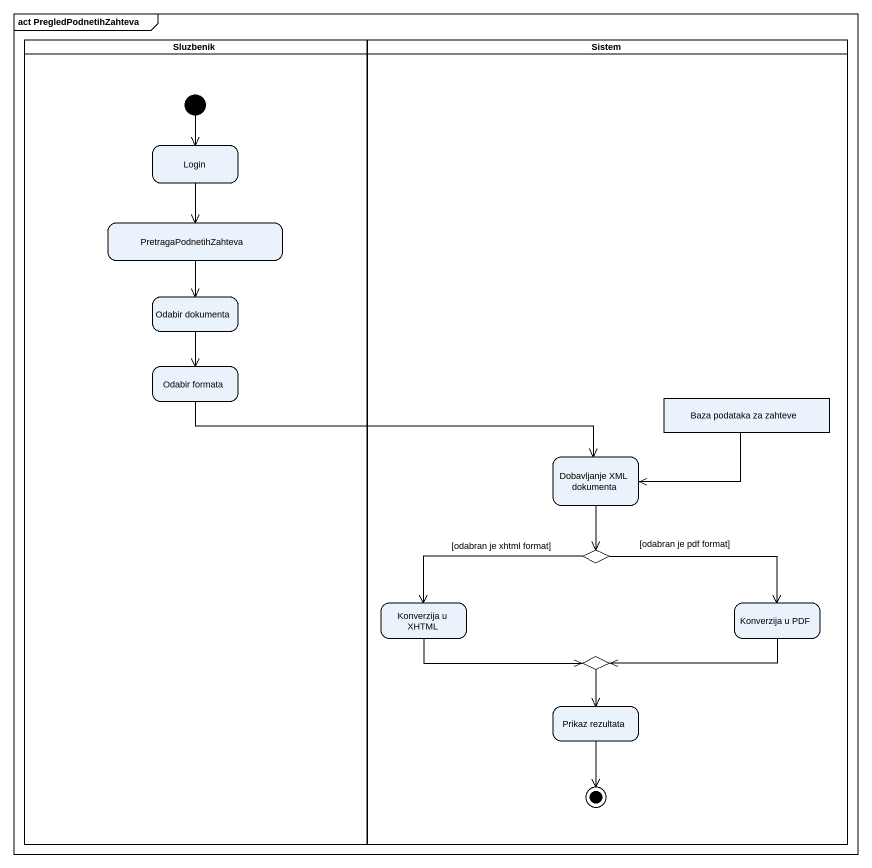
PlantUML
@startuml
mainframe act PregledPodnetihZahteva
hide empty description
state Sluzbenik <<partition>> {
  state Login
  state PretragaPodnetihZahteva
  state "Odabir dokumenta" as Odabir_dokumenta
  state "Odabir formata" as Odabir_formata
  [*] --> Login
}
state Sistem <<partition>> {
  state "Baza podataka za zahteve" as Baza_podataka_za_zahteve <<object>>
  state "Dobavljanje XML dokumenta" as Dobavljanje_XML_dokumenta
  state choice1 <<choice>>
  state "Konverzija u XHTML" as Konverzija_u_XHTML
  state "Konverzija u PDF" as Konverzija_u_PDF
  state choice2 <<choice>>
  state "Prikaz rezultata" as Prikaz_rezultata
  Prikaz_rezultata --> [*]
}
Login --> PretragaPodnetihZahteva
PretragaPodnetihZahteva --> Odabir_dokumenta
Odabir_dokumenta --> Odabir_formata
Odabir_formata -right-> Dobavljanje_XML_dokumenta
Baza_podataka_za_zahteve -left-> Dobavljanje_XML_dokumenta
Dobavljanje_XML_dokumenta --> choice1
choice1 -left-> Konverzija_u_XHTML : [odabran je xhtml format]
choice1 -right-> Konverzija_u_PDF : [odabran je pdf format]
Konverzija_u_XHTML -right-> choice2
Konverzija_u_PDF -left-> choice2
choice2 --> Prikaz_rezultata
@enduml
